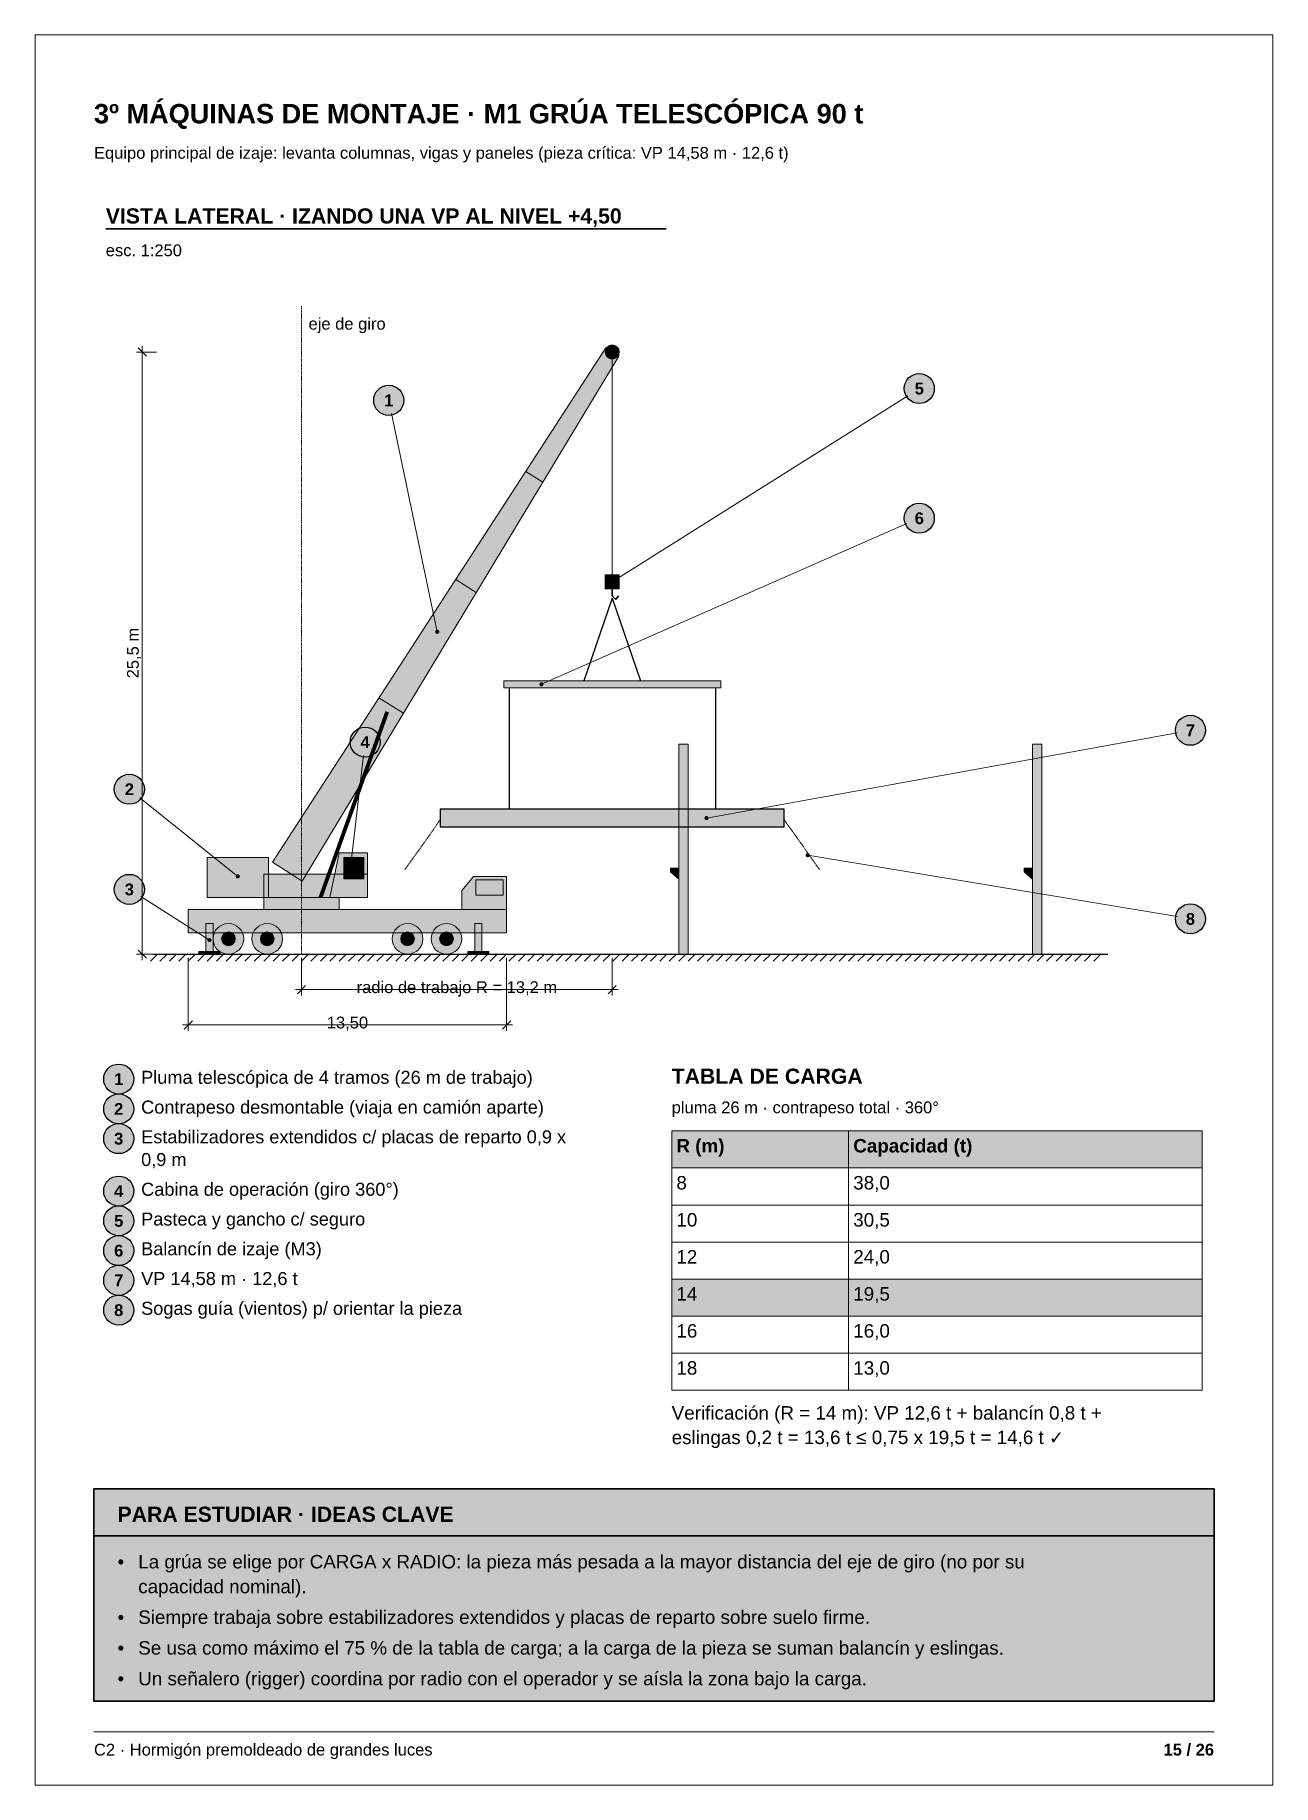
# Paper-space layout 'LAMINA 15' of a CAD drawing. Header units: millimetres. Extents: x 0 to 210, y 0 to 297.
# The model-space entities are those that its viewports show. They can reach past a viewport. Long polylines and large blocks are cut down to what shows.
import ezdxf
from ezdxf.enums import TextEntityAlignment as Align

# ---------------------------------------------------------------- set-up
doc = ezdxf.new("R2010")
doc.units = ezdxf.units.MM
doc.linetypes.add('DASHED', pattern=[1.524, 1.27, -0.254])
for name, color, linetype in [('CONTORNOS', 7, 'Continuous'), ('CONTORNOS-RELLENO', 9, 'Continuous'), ('COTAS', 7, 'Continuous'), ('ESTUDIO', 7, 'Continuous'), ('ESTUDIO-RELLENO', 9, 'Continuous'), ('LINEAS', 7, 'Continuous'), ('LINEAS-RELLENO', 9, 'Continuous'), ('MARCO', 7, 'Continuous'), ('REFERENCIAS', 7, 'Continuous'), ('REFERENCIAS-RELLENO', 9, 'Continuous'), ('TABLAS', 7, 'Continuous'), ('TABLAS-RELLENO', 9, 'Continuous'), ('TEXTOS', 7, 'Continuous'), ('VIEWPORTS', 7, 'Continuous')]:
    doc.layers.add(name, color=color, linetype=linetype)
doc.styles.add('ARIAL', font='arial.ttf')
doc.styles.add('ARIAL-NEGRITA', font='arialbd.ttf')

msp = doc.modelspace()

# ---------------------------------------------------------------- hatches: boundary and pattern name
at = {"layer": 'CONTORNOS-RELLENO', "true_color": 0xf2c230}
h = msp.add_hatch(color=40, dxfattribs=at)
h.dxf.hatch_style = 1
h.paths.add_polyline_path([(3400.26, 156.59), (3456.81, 243.89), (3459.01, 242.51), (3405.34, 153.41)])
at = {"layer": 'CONTORNOS-RELLENO', "true_color": 0x3a3a3a}
h = msp.add_hatch(color=250, dxfattribs=at)
h.dxf.hatch_style = 1
h.paths.add_polyline_path([(3456.71, 203), (3459.11, 203), (3459.11, 205.4), (3456.71, 205.4)])
at = {"layer": 'CONTORNOS-RELLENO', "true_color": 0xf2c230}
h = msp.add_hatch(color=40, dxfattribs=at)
h.dxf.hatch_style = 1
h.paths.add_polyline_path([(3439.51, 186.2), (3476.31, 186.2), (3476.31, 187.4), (3439.51, 187.4)])
at = {"layer": 'CONTORNOS-RELLENO', "true_color": 0xcfd3d7}
h = msp.add_hatch(color=254, dxfattribs=at)
h.dxf.hatch_style = 1
h.paths.add_polyline_path([(3469.2, 141), (3470.8, 141), (3470.8, 176.66), (3469.2, 176.66)])
h = msp.add_hatch(color=254, dxfattribs=at)
h.dxf.hatch_style = 1
h.paths.add_polyline_path([(3529.2, 141), (3530.8, 141), (3530.8, 176.66), (3529.2, 176.66)])
at = {"layer": 'CONTORNOS-RELLENO', "true_color": 0xb9cdb0}
h = msp.add_hatch(color=9, dxfattribs=at)
h.dxf.hatch_style = 1
h.paths.add_polyline_path([(3428.75, 162.6), (3487.07, 162.6), (3487.07, 165.6), (3428.75, 165.6)])
at = {"layer": 'CONTORNOS-RELLENO', "true_color": 0xf2c230}
h = msp.add_hatch(color=40, dxfattribs=at)
h.dxf.hatch_style = 1
h.paths.add_polyline_path([(3410, 150.6), (3416.4, 150.6), (3416.4, 158.2), (3411.6, 158.2)])
at = {"layer": 'CONTORNOS-RELLENO', "true_color": 0x777777}
h = msp.add_hatch(color=8, dxfattribs=at)
h.dxf.hatch_style = 1
h.paths.add_polyline_path([(3389.2, 150.6), (3399.6, 150.6), (3399.6, 157.4), (3389.2, 157.4)])
at = {"layer": 'CONTORNOS-RELLENO', "true_color": 0xf2c230}
h = msp.add_hatch(color=40, dxfattribs=at)
h.dxf.hatch_style = 1
h.paths.add_polyline_path([(3398.8, 150.6), (3416.4, 150.6), (3416.4, 154.6), (3398.8, 154.6)])
at = {"layer": 'CONTORNOS-RELLENO', "true_color": 0xbfe3f0}
h = msp.add_hatch(color=254, dxfattribs=at)
h.dxf.hatch_style = 1
h.paths.add_polyline_path([(3412.4, 153.8), (3415.8, 153.8), (3415.8, 157.4), (3412.4, 157.4)])
at = {"layer": 'CONTORNOS-RELLENO', "true_color": 0xcfd3d7}
h = msp.add_hatch(color=254, dxfattribs=at)
h.dxf.hatch_style = 1
h.paths.add_polyline_path([(3469.2, 155.62), (3467.8, 155.62), (3467.8, 154.98), (3469.2, 153.74)])
h = msp.add_hatch(color=254, dxfattribs=at)
h.dxf.hatch_style = 1
h.paths.add_polyline_path([(3529.2, 155.62), (3527.8, 155.62), (3527.8, 154.98), (3529.2, 153.74)])
at = {"layer": 'CONTORNOS-RELLENO', "true_color": 0xf2c230}
h = msp.add_hatch(color=40, dxfattribs=at)
h.dxf.hatch_style = 1
h.paths.add_polyline_path([(3432.4, 148.6), (3440, 148.6), (3440, 154.2), (3434.4, 154.2), (3432.4, 151.8)])
at = {"layer": 'CONTORNOS-RELLENO', "true_color": 0xbfe3f0}
h = msp.add_hatch(color=254, dxfattribs=at)
h.dxf.hatch_style = 1
h.paths.add_polyline_path([(3434.8, 151), (3439.4, 151), (3439.4, 153.6), (3434.8, 153.6)])
at = {"layer": 'CONTORNOS-RELLENO', "true_color": 0xf2c230}
h = msp.add_hatch(color=40, dxfattribs=at)
h.dxf.hatch_style = 1
h.paths.add_polyline_path([(3386, 144.6), (3440, 144.6), (3440, 148.6), (3386, 148.6)])
at = {"layer": 'CONTORNOS-RELLENO', "true_color": 0x3a3a3a}
h = msp.add_hatch(color=250, dxfattribs=at)
h.dxf.hatch_style = 1
h.paths.add_polyline_path([(3398.8, 148.6), (3411.6, 148.6), (3411.6, 150.6), (3398.8, 150.6)])
at = {"layer": 'CONTORNOS-RELLENO', "true_color": 0x5a5a5a}
h = msp.add_hatch(color=251, dxfattribs=at)
h.dxf.hatch_style = 1
h.paths.add_polyline_path([(3389, 141.48), (3390.2, 141.48), (3390.2, 146.2), (3389, 146.2)])
h = msp.add_hatch(color=251, dxfattribs=at)
h.dxf.hatch_style = 1
h.paths.add_polyline_path([(3434.6, 141.48), (3435.8, 141.48), (3435.8, 146.2), (3434.6, 146.2)])
at = {"layer": 'CONTORNOS-RELLENO', "true_color": 0x3a3a3a}
h = msp.add_hatch(color=250, dxfattribs=at)
h.dxf.hatch_style = 1
h.paths.add_polyline_path([(3387.8, 141), (3391.4, 141), (3391.4, 141.48), (3387.8, 141.48)])
h = msp.add_hatch(color=250, dxfattribs=at)
h.dxf.hatch_style = 1
h.paths.add_polyline_path([(3433.4, 141), (3437, 141), (3437, 141.48), (3433.4, 141.48)])
at = {"layer": 'ESTUDIO-RELLENO', "true_color": 0xfff8dc}
h = msp.add_hatch(color=7, dxfattribs=at)
h.dxf.hatch_style = 1
h.paths.add_polyline_path([(3370, 50.26), (3560, 50.26), (3560, 14.21), (3370, 14.21)])
at = {"layer": 'ESTUDIO-RELLENO', "true_color": 0xf3d77a}
h = msp.add_hatch(color=41, dxfattribs=at)
h.dxf.hatch_style = 1
h.paths.add_polyline_path([(3370, 50.26), (3560, 50.26), (3560, 42.26), (3370, 42.26)])
at = {"layer": 'LINEAS-RELLENO', "true_color": 0x3a3a3a}
h = msp.add_hatch(color=250, dxfattribs=at)
h.dxf.hatch_style = 1
edge = h.paths.add_edge_path()
edge.add_arc((3457.91, 243.2), 1.2, 0, 360)
at = {"layer": 'LINEAS-RELLENO', "true_color": 0x222222}
h = msp.add_hatch(color=250, dxfattribs=at)
h.dxf.hatch_style = 1
edge = h.paths.add_edge_path()
edge.add_arc((3392.8, 143.6), 2.6, 0, 360)
h = msp.add_hatch(color=250, dxfattribs=at)
h.dxf.hatch_style = 1
edge = h.paths.add_edge_path()
edge.add_arc((3399.4, 143.6), 2.6, 0, 360)
h = msp.add_hatch(color=250, dxfattribs=at)
h.dxf.hatch_style = 1
edge = h.paths.add_edge_path()
edge.add_arc((3423.2, 143.6), 2.6, 0, 360)
h = msp.add_hatch(color=250, dxfattribs=at)
h.dxf.hatch_style = 1
edge = h.paths.add_edge_path()
edge.add_arc((3429.8, 143.6), 2.6, 0, 360)
at = {"layer": 'LINEAS-RELLENO', "true_color": 0x888888}
h = msp.add_hatch(color=252, dxfattribs=at)
h.dxf.hatch_style = 1
edge = h.paths.add_edge_path()
edge.add_arc((3392.8, 143.6), 1.17, 0, 360)
h = msp.add_hatch(color=252, dxfattribs=at)
h.dxf.hatch_style = 1
edge = h.paths.add_edge_path()
edge.add_arc((3399.4, 143.6), 1.17, 0, 360)
h = msp.add_hatch(color=252, dxfattribs=at)
h.dxf.hatch_style = 1
edge = h.paths.add_edge_path()
edge.add_arc((3423.2, 143.6), 1.17, 0, 360)
h = msp.add_hatch(color=252, dxfattribs=at)
h.dxf.hatch_style = 1
edge = h.paths.add_edge_path()
edge.add_arc((3429.8, 143.6), 1.17, 0, 360)
at = {"layer": 'REFERENCIAS-RELLENO', "true_color": 0xffffff}
h = msp.add_hatch(color=7, dxfattribs=at)
h.dxf.hatch_style = 1
edge = h.paths.add_edge_path()
edge.add_arc((3510, 237), 2.55, 0, 360)
h = msp.add_hatch(color=7, dxfattribs=at)
h.dxf.hatch_style = 1
edge = h.paths.add_edge_path()
edge.add_arc((3420, 235), 2.55, 0, 360)
h = msp.add_hatch(color=7, dxfattribs=at)
h.dxf.hatch_style = 1
edge = h.paths.add_edge_path()
edge.add_arc((3510, 215), 2.55, 0, 360)
at = {"layer": 'REFERENCIAS-RELLENO', "true_color": 0x000000}
h = msp.add_hatch(color=18, dxfattribs=at)
h.dxf.hatch_style = 1
edge = h.paths.add_edge_path()
edge.add_arc((3457.91, 204.2), 0.35, 0, 360)
h = msp.add_hatch(color=18, dxfattribs=at)
h.dxf.hatch_style = 1
edge = h.paths.add_edge_path()
edge.add_arc((3428.24, 195.71), 0.35, 0, 360)
h = msp.add_hatch(color=18, dxfattribs=at)
h.dxf.hatch_style = 1
edge = h.paths.add_edge_path()
edge.add_arc((3445.91, 186.8), 0.35, 0, 360)
at = {"layer": 'REFERENCIAS-RELLENO', "true_color": 0xffffff}
h = msp.add_hatch(color=7, dxfattribs=at)
h.dxf.hatch_style = 1
edge = h.paths.add_edge_path()
edge.add_arc((3556, 179), 2.55, 0, 360)
h = msp.add_hatch(color=7, dxfattribs=at)
h.dxf.hatch_style = 1
edge = h.paths.add_edge_path()
edge.add_arc((3416, 177), 2.55, 0, 360)
h = msp.add_hatch(color=7, dxfattribs=at)
h.dxf.hatch_style = 1
edge = h.paths.add_edge_path()
edge.add_arc((3376, 169), 2.55, 0, 360)
at = {"layer": 'REFERENCIAS-RELLENO', "true_color": 0x000000}
h = msp.add_hatch(color=18, dxfattribs=at)
h.dxf.hatch_style = 1
edge = h.paths.add_edge_path()
edge.add_arc((3473.91, 164.1), 0.35, 0, 360)
h = msp.add_hatch(color=18, dxfattribs=at)
h.dxf.hatch_style = 1
edge = h.paths.add_edge_path()
edge.add_arc((3491.07, 157.8), 0.35, 0, 360)
at = {"layer": 'REFERENCIAS-RELLENO', "true_color": 0xffffff}
h = msp.add_hatch(color=7, dxfattribs=at)
h.dxf.hatch_style = 1
edge = h.paths.add_edge_path()
edge.add_arc((3376, 152), 2.55, 0, 360)
at = {"layer": 'REFERENCIAS-RELLENO', "true_color": 0x000000}
h = msp.add_hatch(color=18, dxfattribs=at)
h.dxf.hatch_style = 1
edge = h.paths.add_edge_path()
edge.add_arc((3394.4, 154.2), 0.35, 0, 360)
h = msp.add_hatch(color=18, dxfattribs=at)
h.dxf.hatch_style = 1
edge = h.paths.add_edge_path()
edge.add_arc((3413.6, 156.2), 0.35, 0, 360)
at = {"layer": 'REFERENCIAS-RELLENO', "true_color": 0xffffff}
h = msp.add_hatch(color=7, dxfattribs=at)
h.dxf.hatch_style = 1
edge = h.paths.add_edge_path()
edge.add_arc((3556, 147), 2.55, 0, 360)
at = {"layer": 'REFERENCIAS-RELLENO', "true_color": 0x000000}
h = msp.add_hatch(color=18, dxfattribs=at)
h.dxf.hatch_style = 1
edge = h.paths.add_edge_path()
edge.add_arc((3389.6, 143.4), 0.35, 0, 360)
at = {"layer": 'REFERENCIAS-RELLENO', "true_color": 0xffffff}
h = msp.add_hatch(color=7, dxfattribs=at)
h.dxf.hatch_style = 1
edge = h.paths.add_edge_path()
edge.add_arc((3374.2, 119.8), 2.55, 0, 360)
h = msp.add_hatch(color=7, dxfattribs=at)
h.dxf.hatch_style = 1
edge = h.paths.add_edge_path()
edge.add_arc((3374.2, 114.75), 2.55, 0, 360)
h = msp.add_hatch(color=7, dxfattribs=at)
h.dxf.hatch_style = 1
edge = h.paths.add_edge_path()
edge.add_arc((3374.2, 109.7), 2.55, 0, 360)
h = msp.add_hatch(color=7, dxfattribs=at)
h.dxf.hatch_style = 1
edge = h.paths.add_edge_path()
edge.add_arc((3374.2, 100.8), 2.55, 0, 360)
h = msp.add_hatch(color=7, dxfattribs=at)
h.dxf.hatch_style = 1
edge = h.paths.add_edge_path()
edge.add_arc((3374.2, 95.75), 2.55, 0, 360)
h = msp.add_hatch(color=7, dxfattribs=at)
h.dxf.hatch_style = 1
edge = h.paths.add_edge_path()
edge.add_arc((3374.2, 90.7), 2.55, 0, 360)
h = msp.add_hatch(color=7, dxfattribs=at)
h.dxf.hatch_style = 1
edge = h.paths.add_edge_path()
edge.add_arc((3374.2, 85.65), 2.55, 0, 360)
h = msp.add_hatch(color=7, dxfattribs=at)
h.dxf.hatch_style = 1
edge = h.paths.add_edge_path()
edge.add_arc((3374.2, 80.6), 2.55, 0, 360)
at = {"layer": 'TABLAS-RELLENO', "true_color": 0xe2e6ea}
h = msp.add_hatch(color=254, dxfattribs=at)
h.dxf.hatch_style = 1
h.paths.add_polyline_path([(3468, 111), (3498, 111), (3498, 104.72), (3468, 104.72)])
h = msp.add_hatch(color=254, dxfattribs=at)
h.dxf.hatch_style = 1
h.paths.add_polyline_path([(3498, 111), (3558, 111), (3558, 104.72), (3498, 104.72)])
at = {"layer": 'TABLAS-RELLENO', "true_color": 0xfde8b0}
h = msp.add_hatch(color=41, dxfattribs=at)
h.dxf.hatch_style = 1
h.paths.add_polyline_path([(3468, 85.86), (3498, 85.86), (3498, 79.58), (3468, 79.58)])
h = msp.add_hatch(color=41, dxfattribs=at)
h.dxf.hatch_style = 1
h.paths.add_polyline_path([(3498, 85.86), (3558, 85.86), (3558, 79.58), (3498, 79.58)])

# ---------------------------------------------------------------- linework, layer by layer
at = {"layer": 'CONTORNOS', "lineweight": 18}
for points in [[(3400.26, 156.59), (3456.81, 243.89), (3459.01, 242.51), (3405.34, 153.41)], [(3439.51, 186.2), (3476.31, 186.2), (3476.31, 187.4), (3439.51, 187.4)], [(3432.4, 148.6), (3440, 148.6), (3440, 154.2), (3434.4, 154.2), (3432.4, 151.8)], [(3386, 144.6), (3440, 144.6), (3440, 148.6), (3386, 148.6)]]:
    msp.add_lwpolyline(points, close=True, dxfattribs=at)
at = {"layer": 'CONTORNOS', "lineweight": 9}
for points in [[(3456.71, 203), (3459.11, 203), (3459.11, 205.4), (3456.71, 205.4)], [(3412.4, 153.8), (3415.8, 153.8), (3415.8, 157.4), (3412.4, 157.4)], [(3434.8, 151), (3439.4, 151), (3439.4, 153.6), (3434.8, 153.6)], [(3387.8, 141), (3391.4, 141), (3391.4, 141.48), (3387.8, 141.48)], [(3433.4, 141), (3437, 141), (3437, 141.48), (3433.4, 141.48)]]:
    msp.add_lwpolyline(points, close=True, dxfattribs=at)
at = {"layer": 'CONTORNOS', "lineweight": 13}
for points in [[(3469.2, 141), (3470.8, 141), (3470.8, 176.66), (3469.2, 176.66)], [(3529.2, 141), (3530.8, 141), (3530.8, 176.66), (3529.2, 176.66)], [(3410, 150.6), (3416.4, 150.6), (3416.4, 158.2), (3411.6, 158.2)], [(3389.2, 150.6), (3399.6, 150.6), (3399.6, 157.4), (3389.2, 157.4)], [(3398.8, 150.6), (3416.4, 150.6), (3416.4, 154.6), (3398.8, 154.6)], [(3469.2, 155.62), (3467.8, 155.62), (3467.8, 154.98), (3469.2, 153.74)], [(3529.2, 155.62), (3527.8, 155.62), (3527.8, 154.98), (3529.2, 153.74)], [(3398.8, 148.6), (3411.6, 148.6), (3411.6, 150.6), (3398.8, 150.6)], [(3389, 141.48), (3390.2, 141.48), (3390.2, 146.2), (3389, 146.2)], [(3434.6, 141.48), (3435.8, 141.48), (3435.8, 146.2), (3434.6, 146.2)]]:
    msp.add_lwpolyline(points, close=True, dxfattribs=at)
at = {"layer": 'CONTORNOS', "lineweight": 25}
msp.add_lwpolyline([(3428.75, 162.6), (3487.07, 162.6), (3487.07, 165.6), (3428.75, 165.6)], close=True, dxfattribs=at)
at = {"layer": 'COTAS', "lineweight": 35}
for points in [[(3378.9, 242.5), (3377.5, 243.9)], [(3378.9, 140.3), (3377.5, 141.7)], [(3404.5, 134.3), (3405.9, 135.7)], [(3457.21, 134.3), (3458.61, 135.7)], [(3385.3, 128.3), (3386.7, 129.7)], [(3439.3, 128.3), (3440.7, 129.7)]]:
    msp.add_lwpolyline(points, dxfattribs=at)
at = {"layer": 'COTAS', "lineweight": 13}
for points in [[(3378.2, 140), (3378.2, 244.2)], [(3404.2, 135), (3458.91, 135)], [(3385, 129), (3441, 129)]]:
    msp.add_lwpolyline(points, dxfattribs=at)
at = {"layer": 'COTAS', "lineweight": 9}
for points in [[(3380.6, 243.2), (3377.2, 243.2)], [(3380.6, 141), (3377.2, 141)], [(3386, 140.4), (3386, 128)], [(3405.2, 140.4), (3405.2, 134)], [(3440, 140.4), (3440, 128)], [(3457.91, 140.4), (3457.91, 134)]]:
    msp.add_lwpolyline(points, dxfattribs=at)
at = {"layer": 'ESTUDIO', "color": 42, "lineweight": 35, "true_color": 0xc9a227}
for points in [[(3370, 50.26), (3560, 50.26), (3560, 14.21), (3370, 14.21)], [(3370, 50.26), (3560, 50.26), (3560, 42.26), (3370, 42.26)]]:
    msp.add_lwpolyline(points, close=True, dxfattribs=at)
at = {"layer": 'LINEAS', "lineweight": 35}
for points in [[(3372, 264.1), (3467.04, 264.1)], [(3457.91, 203), (3457.91, 201.8), (3458.51, 201.2), (3458.95, 201.8)]]:
    msp.add_lwpolyline(points, dxfattribs=at)
at = {"layer": 'LINEAS', "color": 22, "linetype": 'DASHED', "lineweight": 13, "ltscale": 0.15, "true_color": 0xbb2222}
msp.add_lwpolyline([(3405.2, 141), (3405.2, 251)], dxfattribs=at)
at = {"layer": 'LINEAS', "lineweight": 18}
msp.add_lwpolyline([(3457.91, 242), (3457.91, 205.4)], dxfattribs=at)
at = {"layer": 'LINEAS', "lineweight": 13}
for points in [[(3443.24, 222.93), (3446.13, 221.12)], [(3431.36, 204.6), (3434.86, 202.41)], [(3418.35, 184.52), (3422.52, 181.92)]]:
    msp.add_lwpolyline(points, dxfattribs=at)
at = {"layer": 'LINEAS', "lineweight": 25}
for points in [[(3457.91, 201.4), (3453.11, 187.4)], [(3457.91, 201.4), (3462.71, 187.4)], [(3440.41, 186.2), (3440.41, 165.6)], [(3475.41, 186.2), (3475.41, 165.6)], [(3380, 141), (3542, 141)]]:
    msp.add_lwpolyline(points, dxfattribs=at)
at = {"layer": 'LINEAS', "color": 251, "lineweight": 70, "true_color": 0x5a5a5a}
msp.add_lwpolyline([(3408.4, 150.6), (3419.76, 182.14)], dxfattribs=at)
at = {"layer": 'LINEAS', "linetype": 'DASHED', "lineweight": 13, "ltscale": 0.15}
for points in [[(3428.75, 163.8), (3422.75, 155.4)], [(3487.07, 163.8), (3493.07, 155.4)]]:
    msp.add_lwpolyline(points, dxfattribs=at)
at = {"layer": 'LINEAS', "lineweight": 9}
for points in [[(3380.8, 141), (3379.6, 139.8)], [(3382.4, 141), (3381.2, 139.8)], [(3384, 141), (3382.8, 139.8)], [(3385.6, 141), (3384.4, 139.8)], [(3387.2, 141), (3386, 139.8)], [(3388.8, 141), (3387.6, 139.8)], [(3390.4, 141), (3389.2, 139.8)], [(3392, 141), (3390.8, 139.8)], [(3393.6, 141), (3392.4, 139.8)], [(3395.2, 141), (3394, 139.8)], [(3396.8, 141), (3395.6, 139.8)], [(3398.4, 141), (3397.2, 139.8)], [(3400, 141), (3398.8, 139.8)], [(3401.6, 141), (3400.4, 139.8)], [(3403.2, 141), (3402, 139.8)], [(3404.8, 141), (3403.6, 139.8)], [(3406.4, 141), (3405.2, 139.8)], [(3408, 141), (3406.8, 139.8)], [(3409.6, 141), (3408.4, 139.8)], [(3411.2, 141), (3410, 139.8)], [(3412.8, 141), (3411.6, 139.8)], [(3414.4, 141), (3413.2, 139.8)], [(3416, 141), (3414.8, 139.8)], [(3417.6, 141), (3416.4, 139.8)], [(3419.2, 141), (3418, 139.8)], [(3420.8, 141), (3419.6, 139.8)], [(3422.4, 141), (3421.2, 139.8)], [(3424, 141), (3422.8, 139.8)], [(3425.6, 141), (3424.4, 139.8)], [(3427.2, 141), (3426, 139.8)], [(3428.8, 141), (3427.6, 139.8)], [(3430.4, 141), (3429.2, 139.8)], [(3432, 141), (3430.8, 139.8)], [(3433.6, 141), (3432.4, 139.8)], [(3435.2, 141), (3434, 139.8)], [(3436.8, 141), (3435.6, 139.8)], [(3438.4, 141), (3437.2, 139.8)], [(3440, 141), (3438.8, 139.8)], [(3441.6, 141), (3440.4, 139.8)], [(3443.2, 141), (3442, 139.8)], [(3444.8, 141), (3443.6, 139.8)], [(3446.4, 141), (3445.2, 139.8)], [(3448, 141), (3446.8, 139.8)], [(3449.6, 141), (3448.4, 139.8)], [(3451.2, 141), (3450, 139.8)], [(3452.8, 141), (3451.6, 139.8)], [(3454.4, 141), (3453.2, 139.8)], [(3456, 141), (3454.8, 139.8)], [(3457.6, 141), (3456.4, 139.8)], [(3459.2, 141), (3458, 139.8)], [(3460.8, 141), (3459.6, 139.8)], [(3462.4, 141), (3461.2, 139.8)], [(3464, 141), (3462.8, 139.8)], [(3465.6, 141), (3464.4, 139.8)], [(3467.2, 141), (3466, 139.8)], [(3468.8, 141), (3467.6, 139.8)], [(3470.4, 141), (3469.2, 139.8)], [(3472, 141), (3470.8, 139.8)], [(3473.6, 141), (3472.4, 139.8)], [(3475.2, 141), (3474, 139.8)], [(3476.8, 141), (3475.6, 139.8)], [(3478.4, 141), (3477.2, 139.8)], [(3480, 141), (3478.8, 139.8)], [(3481.6, 141), (3480.4, 139.8)], [(3483.2, 141), (3482, 139.8)], [(3484.8, 141), (3483.6, 139.8)], [(3486.4, 141), (3485.2, 139.8)], [(3488, 141), (3486.8, 139.8)], [(3489.6, 141), (3488.4, 139.8)], [(3491.2, 141), (3490, 139.8)], [(3492.8, 141), (3491.6, 139.8)], [(3494.4, 141), (3493.2, 139.8)], [(3496, 141), (3494.8, 139.8)], [(3497.6, 141), (3496.4, 139.8)], [(3499.2, 141), (3498, 139.8)], [(3500.8, 141), (3499.6, 139.8)], [(3502.4, 141), (3501.2, 139.8)], [(3504, 141), (3502.8, 139.8)], [(3505.6, 141), (3504.4, 139.8)], [(3507.2, 141), (3506, 139.8)], [(3508.8, 141), (3507.6, 139.8)], [(3510.4, 141), (3509.2, 139.8)], [(3512, 141), (3510.8, 139.8)], [(3513.6, 141), (3512.4, 139.8)], [(3515.2, 141), (3514, 139.8)], [(3516.8, 141), (3515.6, 139.8)], [(3518.4, 141), (3517.2, 139.8)], [(3520, 141), (3518.8, 139.8)], [(3521.6, 141), (3520.4, 139.8)], [(3523.2, 141), (3522, 139.8)], [(3524.8, 141), (3523.6, 139.8)], [(3526.4, 141), (3525.2, 139.8)], [(3528, 141), (3526.8, 139.8)], [(3529.6, 141), (3528.4, 139.8)], [(3531.2, 141), (3530, 139.8)], [(3532.8, 141), (3531.6, 139.8)], [(3534.4, 141), (3533.2, 139.8)], [(3536, 141), (3534.8, 139.8)], [(3537.6, 141), (3536.4, 139.8)], [(3539.2, 141), (3538, 139.8)], [(3540.8, 141), (3539.6, 139.8)]]:
    msp.add_lwpolyline(points, dxfattribs=at)
for centre, radius in [((3457.91, 243.2), 1.2), ((3392.8, 143.6), 2.6), ((3399.4, 143.6), 2.6), ((3423.2, 143.6), 2.6), ((3429.8, 143.6), 2.6), ((3392.8, 143.6), 1.17), ((3399.4, 143.6), 1.17), ((3423.2, 143.6), 1.17), ((3429.8, 143.6), 1.17)]:
    msp.add_circle(centre, radius, dxfattribs=at)
at = {"layer": 'MARCO', "color": 253, "lineweight": 13, "true_color": 0x999999}
msp.add_lwpolyline([(3370, 9), (3560, 9)], dxfattribs=at)
at = {"layer": 'REFERENCIAS', "lineweight": 13}
for points in [[(3457.91, 204.2), (3508.05, 235.77)], [(3428.24, 195.71), (3420.47, 232.75)], [(3445.91, 186.8), (3507.89, 214.07)], [(3473.91, 164.1), (3553.74, 178.59)], [(3413.6, 156.2), (3415.74, 174.72)], [(3394.4, 154.2), (3377.79, 167.56)], [(3491.07, 157.8), (3553.73, 147.38)], [(3389.6, 143.4), (3377.94, 150.77)]]:
    msp.add_lwpolyline(points, dxfattribs=at)
at = {"layer": 'REFERENCIAS', "lineweight": 25}
for centre in [(3510, 237), (3420, 235), (3510, 215), (3556, 179), (3416, 177), (3376, 169), (3376, 152), (3556, 147), (3374.2, 119.8), (3374.2, 114.75), (3374.2, 109.7), (3374.2, 100.8), (3374.2, 95.75), (3374.2, 90.7), (3374.2, 85.65), (3374.2, 80.6)]:
    msp.add_circle(centre, 2.55, dxfattribs=at)
at = {"layer": 'TABLAS', "lineweight": 13}
for points in [[(3468, 111), (3498, 111), (3498, 104.72), (3468, 104.72)], [(3498, 111), (3558, 111), (3558, 104.72), (3498, 104.72)], [(3468, 104.72), (3498, 104.72), (3498, 98.43), (3468, 98.43)], [(3498, 104.72), (3558, 104.72), (3558, 98.43), (3498, 98.43)], [(3468, 98.43), (3498, 98.43), (3498, 92.15), (3468, 92.15)], [(3498, 98.43), (3558, 98.43), (3558, 92.15), (3498, 92.15)], [(3468, 92.15), (3498, 92.15), (3498, 85.86), (3468, 85.86)], [(3498, 92.15), (3558, 92.15), (3558, 85.86), (3498, 85.86)], [(3468, 85.86), (3498, 85.86), (3498, 79.58), (3468, 79.58)], [(3498, 85.86), (3558, 85.86), (3558, 79.58), (3498, 79.58)], [(3468, 79.58), (3498, 79.58), (3498, 73.29), (3468, 73.29)], [(3498, 79.58), (3558, 79.58), (3558, 73.29), (3498, 73.29)], [(3468, 73.29), (3498, 73.29), (3498, 67.01), (3468, 67.01)], [(3498, 73.29), (3558, 73.29), (3558, 67.01), (3498, 67.01)]]:
    msp.add_lwpolyline(points, close=True, dxfattribs=at)

# ---------------------------------------------------------------- texts
at = {"layer": 'COTAS', "style": 'ARIAL'}
msp.add_text('25,5 m', height=2.005, rotation=90, dxfattribs=at).set_placement((3377.6, 192.1), align=Align.CENTER)
for s, height, p in [('radio de trabajo R = 13,2 m', 2.0048, (3431.56, 134.4)), ('13,50', 2.005, (3413, 128.4))]:
    msp.add_text(s, height=height, dxfattribs=at).set_placement(p, align=Align.CENTER)
at = {"layer": 'ESTUDIO'}
for s, height, style, p in [('PARA ESTUDIAR · IDEAS CLAVE', 2.5776, 'ARIAL-NEGRITA', (3374, 44.66)), ('La grúa se elige por CARGA x RADIO: la pieza más pesada a la mayor distancia del eje de giro (no por su', 2.28404, 'ARIAL', (3377.51, 36.76)), ('•', 2.28, 'ARIAL', (3374, 36.76)), ('capacidad nominal).', 2.284, 'ARIAL', (3377.51, 32.55)), ('Siempre trabaja sobre estabilizadores extendidos y placas de reparto sobre suelo firme.', 2.284, 'ARIAL', (3377.51, 27.34)), ('•', 2.28, 'ARIAL', (3374, 27.34)), ('Se usa como máximo el 75 % de la tabla de carga; a la carga de la pieza se suman balancín y eslingas.', 2.28404, 'ARIAL', (3377.51, 22.13)), ('•', 2.28, 'ARIAL', (3374, 22.13)), ('•', 2.28, 'ARIAL', (3374, 16.92)), ('Un señalero (rigger) coordina por radio con el operador y se aísla la zona bajo la carga.', 2.284, 'ARIAL', (3377.51, 16.92))]:
    msp.add_text(s, height=height, dxfattribs=dict(at, style=style)).set_placement(p)
at = {"layer": 'MARCO', "color": 251, "true_color": 0x666666, "style": 'ARIAL'}
msp.add_text('C2 · Hormigón premoldeado de grandes luces', height=2.0048, dxfattribs=at).set_placement((3370, 5))
at = {"layer": 'MARCO', "color": 250, "true_color": 0x444444, "style": 'ARIAL-NEGRITA'}
msp.add_text('15 / 26', height=2.005, dxfattribs=at).set_placement((3560, 5), align=Align.RIGHT)
at = {"layer": 'REFERENCIAS', "style": 'ARIAL-NEGRITA'}
for s, p in [('5', (3510, 235.99)), ('1', (3420, 233.99)), ('6', (3510, 213.99)), ('7', (3556, 177.99)), ('4', (3416, 175.99)), ('2', (3376, 167.99)), ('3', (3376, 150.99)), ('8', (3556, 145.99)), ('1', (3374.2, 118.79)), ('2', (3374.2, 113.74)), ('3', (3374.2, 108.69)), ('4', (3374.2, 99.79)), ('5', (3374.2, 94.74)), ('6', (3374.2, 89.69)), ('7', (3374.2, 84.64)), ('8', (3374.2, 79.59))]:
    msp.add_text(s, height=2, dxfattribs=at).set_placement(p, align=Align.CENTER)
at = {"layer": 'TABLAS'}
for s, height, style, p in [('R (m)', 2.284, 'ARIAL-NEGRITA', (3468.8, 107.35)), ('Capacidad (t)', 2.284, 'ARIAL-NEGRITA', (3498.8, 107.35)), ('8', 2.28, 'ARIAL', (3468.8, 101.07)), ('38,0', 2.284, 'ARIAL', (3498.8, 101.07)), ('10', 2.284, 'ARIAL', (3468.8, 94.78)), ('30,5', 2.284, 'ARIAL', (3498.8, 94.78)), ('12', 2.284, 'ARIAL', (3468.8, 88.5)), ('24,0', 2.284, 'ARIAL', (3498.8, 88.5)), ('14', 2.284, 'ARIAL', (3468.8, 82.21)), ('19,5', 2.284, 'ARIAL', (3498.8, 82.21)), ('16', 2.284, 'ARIAL', (3468.8, 75.93)), ('16,0', 2.284, 'ARIAL', (3498.8, 75.93)), ('18', 2.284, 'ARIAL', (3468.8, 69.64)), ('13,0', 2.284, 'ARIAL', (3498.8, 69.64))]:
    msp.add_text(s, height=height, dxfattribs=dict(at, style=style)).set_placement(p)
at = {"layer": 'TEXTOS'}
for s, height, style, p in [('3º MÁQUINAS DE MONTAJE · M1 GRÚA TELESCÓPICA 90 t', 3.2936, 'ARIAL-NEGRITA', (3370, 282)), ('VISTA LATERAL · IZANDO UNA VP AL NIVEL +4,50', 2.5776, 'ARIAL-NEGRITA', (3372, 265)), ('Pluma telescópica de 4 tramos (26 m de trabajo)', 2.2053, 'ARIAL', (3378, 119)), ('TABLA DE CARGA', 2.5776, 'ARIAL-NEGRITA', (3468, 119)), ('Contrapeso desmontable (viaja en camión aparte)', 2.2053, 'ARIAL', (3378, 113.95)), ('pluma 26 m · contrapeso total · 360°', 2.0048, 'ARIAL', (3468, 114)), ('Estabilizadores extendidos c/ placas de reparto 0,9 x', 2.2053, 'ARIAL', (3378, 108.9)), ('0,9 m', 2.205, 'ARIAL', (3378, 105.05)), ('Cabina de operación (giro 360°)', 2.2053, 'ARIAL', (3378, 100)), ('Pasteca y gancho c/ seguro', 2.2053, 'ARIAL', (3378, 94.95)), ('Balancín de izaje (M3)', 2.2053, 'ARIAL', (3378, 89.9)), ('VP 14,58 m · 12,6 t', 2.2053, 'ARIAL', (3378, 84.85)), ('Sogas guía (vientos) p/ orientar la pieza', 2.2053, 'ARIAL', (3378, 79.8)), ('Verificación (R = 14 m): VP 12,6 t + balancín 0,8 t +', 2.284, 'ARIAL', (3468, 62.01)), ('eslingas 0,2 t = 13,6 t ≤ 0,75 x 19,5 t = 14,6 t ✓', 2.284, 'ARIAL', (3468, 57.86))]:
    msp.add_text(s, height=height, dxfattribs=dict(at, style=style)).set_placement(p)
at = {"layer": 'TEXTOS', "color": 250, "true_color": 0x333333, "style": 'ARIAL'}
msp.add_text('Equipo principal de izaje: levanta columnas, vigas y paneles (pieza crítica: VP 14,58 m · 12,6 t)', height=2.0048, dxfattribs=at).set_placement((3370, 276))
at = {"layer": 'TEXTOS', "color": 250, "true_color": 0x222222, "style": 'ARIAL'}
msp.add_text('esc. 1:250', height=2.005, dxfattribs=at).set_placement((3372, 259.46))
at = {"layer": 'TEXTOS', "color": 22, "true_color": 0xbb2222, "style": 'ARIAL'}
msp.add_text('eje de giro', height=2.0048, dxfattribs=at).set_placement((3406.4, 247))

psp = doc.layouts.new('LAMINA 15')

# ---------------------------------------------------------------- viewports
at = {"layer": 'VIEWPORTS'}
psp.add_viewport(center=(105, 148.5), size=(210, 297), view_center_point=(3465, 148.5), view_height=297, dxfattribs=at)

doc.saveas('drawing.dxf')
